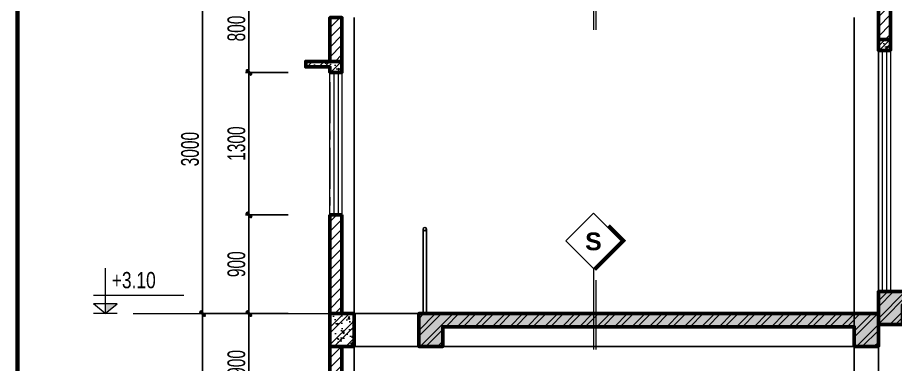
# Model space of a CAD drawing. Header units: millimetres. Extents: x 596422 to 1674380, y -367470 to 58862.
# Drawn here: x 882043 to 890046, y -25945 to -22781 of the extents above; entities that cross this region are included whole.
import ezdxf
from ezdxf.enums import TextEntityAlignment as Align

# ---------------------------------------------------------------- set-up
doc = ezdxf.new("R2010")
doc.units = ezdxf.units.MM
doc.header["$LTSCALE"] = 600
doc.header["$MEASUREMENT"] = 0
doc.linetypes.add('CENTER', pattern=[2, 1.25, -0.25, 0.25, -0.25])
doc.linetypes.add('CENTERX2', pattern=[4, 2.5, -0.5, 0.5, -0.5])
doc.layers.get('0').update_dxf_attribs({"lineweight": 0})
doc.layers.get('Defpoints').update_dxf_attribs({"lineweight": 0})
for name, color, linetype, lineweight in [('EG Dim', 8, 'Continuous', 18), ('LC Hatch', 252, 'Continuous', 9), ('LC Net thay', 7, 'Continuous', 25), ('NET KY HIEU', 31, 'Continuous', 20), ('truc', 76, 'CENTER', 9), ('VAT DUNG TV', 253, 'Continuous', 9), ('wall', 30, 'Continuous', 50)]:
    doc.layers.add(name, color=color, linetype=linetype, lineweight=lineweight)
doc.layers.add('Khungten_LCDI', color=7, linetype='Continuous')
doc.layers.add('Kichthuoc', color=9, linetype='Continuous')
doc.styles.add('CHU THUONG', font='chhbg.shx', dxfattribs={"width": 0.8, "height": 220})
doc.styles.add('CHU TO', font='VHARIALB.TTF')
doc.styles.add('HOATBIF', font='hoatbif.shx', dxfattribs={"width": 0.65})
doc.styles.add('Khungten', font='VHAVAN.TTF', dxfattribs={"width": 0.9, "height": 5000})
doc.styles.add('Title', font='VHAVAN.TTF', dxfattribs={"width": 0.8})
doc.dimstyles.new('1-100', dxfattribs={"dimscale": 300, "dimtxt": 1.2, "dimasz": 0.25, "dimexe": 0.5, "dimexo": 0, "dimgap": 0.3, "dimtad": 1, "dimdec": 0, "dimzin": 0, "dimdsep": 46, "dimtxsty": 'HOATBIF', "dimblk1": 'DOT', "dimblk2": 'DOT', "dimsah": 1, "dimcen": -1, "dimdle": 1, "dimclrd": 256, "dimclre": 256, "dimclrt": 4, "dimadec": 3, "dimazin": 2, "dimtfac": 0.333333, "dimtdec": 0, "dimtix": 1, "dimtmove": 2, "dimatfit": 3, "dimldrblk": 'DOT', "dimfxl": 1, "dimtvp": 0.833333, "dimtolj": 1, "dimtzin": 0, "dimarcsym": 0})

# ---------------------------------------------------------------- blocks, each defined once
blk = doc.blocks.new('LCDI-new')
at = {"layer": 'Khungten_LCDI', "color": 5, "lineweight": 60}
blk.add_lwpolyline([(-1626032.71, 488107.01), (-1626032.71, 488400.01), (-1625626.71, 488400.01), (-1625626.71, 488107.01)], close=True, dxfattribs=at)
at = {"color": 2, "style": 'Title', "width": 1.824646}
for tag, p, p2 in [('TENBANVE1', (-1625663.58, 488164.65), (-1625629.32, 488164.65)), ('TENBANVE2', (-1625663.58, 488157.89), (-1625629.32, 488157.89))]:
    blk.add_attdef(tag, text='', height=2.5, dxfattribs=at).set_placement(p, p2, align=Align.FIT)
at = {"color": 7, "style": 'Khungten', "width": 0.8}
for tag, p in [('REVISION', (-1625637.72, 488146.05)), ('NGAYHT', (-1625637.25, 488137.42))]:
    blk.add_attdef(tag, text='', height=2, dxfattribs=at).set_placement(p, align=Align.CENTER)
at = {"color": 2, "style": 'Title', "width": 0.7}
blk.add_attdef('SOBANVE', text='', height=2.5, dxfattribs=at).set_placement((-1625637.09, 488114.55), align=Align.CENTER)
blk = doc.blocks.new('DOT')
at = {"layer": 'Kichthuoc'}
blk.add_line((-3, 0), (3, 0), dxfattribs=at)
at = {"layer": 'Kichthuoc', "color": 4}
blk.add_line((-1, -1), (1, 1), dxfattribs=at)
blk.add_lwpolyline([(0.5, 1), (-1, -0.5), (-0.5, -1), (1, 0.5)], close=True, dxfattribs=at)
blk = doc.blocks.new('*D511')
at = {"layer": 'Defpoints', "color": 0, "transparency": 16777216}
for p in [(884511, -25481.1), (883730, -28581.1), (884088.7, -28581.1)]:
    blk.add_point(p, dxfattribs=at)
at = {"layer": 'EG Dim', "lineweight": -2, "transparency": 16777216}
for p, q in [((884511, -25481.1), (883697.5, -25481.1)), ((883730, -25507.1), (883730, -28555.1)), ((884088.7, -28581.1), (883697.5, -28581.1))]:
    blk.add_line(p, q, dxfattribs=at)
at = {"layer": 'EG Dim', "lineweight": -2, "transparency": 16777216, "xscale": 26, "yscale": 26, "zscale": 26}
for p, rotation in [((883730, -25481.1), 90), ((883730, -28581.1), 270)]:
    blk.add_blockref('DOT', p, dxfattribs=dict(at, rotation=rotation))
at = {"layer": 'EG Dim', "color": 4, "transparency": 16777216, "insert": (883616.2, -27031.1), "char_height": 162.5, "attachment_point": 5, "rotation": 90, "style": 'HOATBIF'}
blk.add_mtext('\\A1;3100', dxfattribs=at)
blk = doc.blocks.new('_Dot')
at = {"color": 0, "linetype": 'ByBlock', "lineweight": -2}
blk.add_line((-0.5, 0), (-1, 0), dxfattribs=at)
at = {"color": 0, "linetype": 'ByBlock', "const_width": 0.5}
blk.add_lwpolyline([(-0.25, 0, 1), (0.25, 0, 1)], format="xyb", close=True, dxfattribs=at)
blk = doc.blocks.new('*D512')
at = {"layer": 'Defpoints', "color": 0, "transparency": 16777216}
for p in [(884088.7, -22481.1), (883730, -25481.1), (884511, -25481.1)]:
    blk.add_point(p, dxfattribs=at)
at = {"layer": 'EG Dim', "lineweight": -2, "transparency": 16777216}
for p, q in [((884088.7, -22481.1), (883697.5, -22481.1)), ((883730, -22507.1), (883730, -25455.1)), ((884511, -25481.1), (883697.5, -25481.1))]:
    blk.add_line(p, q, dxfattribs=at)
at = {"layer": 'EG Dim', "lineweight": -2, "transparency": 16777216, "xscale": 26, "yscale": 26, "zscale": 26}
for p, rotation in [((883730, -22481.1), 90), ((883730, -25481.1), 270)]:
    blk.add_blockref('DOT', p, dxfattribs=dict(at, rotation=rotation))
at = {"layer": 'EG Dim', "color": 4, "transparency": 16777216, "insert": (883616.2, -23981.1), "char_height": 162.5, "attachment_point": 5, "rotation": 90, "style": 'HOATBIF'}
blk.add_mtext('\\A1;3000', dxfattribs=at)
blk = doc.blocks.new('*D516')
at = {"layer": 'Defpoints', "color": 0, "transparency": 16777216}
for p in [(884511, -25481.1), (884152.3, -26381.1), (884511, -26381.1)]:
    blk.add_point(p, dxfattribs=at)
at = {"layer": 'EG Dim', "lineweight": -2, "transparency": 16777216}
for p, q in [((884511, -25481.1), (884119.8, -25481.1)), ((884152.3, -25507.1), (884152.3, -26355.1)), ((884511, -26381.1), (884119.8, -26381.1))]:
    blk.add_line(p, q, dxfattribs=at)
at = {"layer": 'EG Dim', "lineweight": -2, "transparency": 16777216, "xscale": 26, "yscale": 26, "zscale": 26}
for p, rotation in [((884152.3, -25481.1), 90), ((884152.3, -26381.1), 270)]:
    blk.add_blockref('DOT', p, dxfattribs=dict(at, rotation=rotation))
at = {"layer": 'EG Dim', "color": 4, "transparency": 16777216, "insert": (884038.6, -25931.1), "char_height": 162.5, "attachment_point": 5, "rotation": 90, "style": 'HOATBIF'}
blk.add_mtext('\\A1;900', dxfattribs=at)
blk = doc.blocks.new('*D517')
at = {"layer": 'Defpoints', "color": 0, "transparency": 16777216}
for p in [(884511, -24581.1), (884152.3, -25481.1), (884511, -25481.1)]:
    blk.add_point(p, dxfattribs=at)
at = {"layer": 'EG Dim', "lineweight": -2, "transparency": 16777216}
for p, q in [((884511, -24581.1), (884119.8, -24581.1)), ((884152.3, -24607.1), (884152.3, -25455.1)), ((884511, -25481.1), (884119.8, -25481.1))]:
    blk.add_line(p, q, dxfattribs=at)
at = {"layer": 'EG Dim', "lineweight": -2, "transparency": 16777216, "xscale": 26, "yscale": 26, "zscale": 26}
for p, rotation in [((884152.3, -24581.1), 90), ((884152.3, -25481.1), 270)]:
    blk.add_blockref('DOT', p, dxfattribs=dict(at, rotation=rotation))
at = {"layer": 'EG Dim', "color": 4, "transparency": 16777216, "insert": (884038.6, -25031.1), "char_height": 162.5, "attachment_point": 5, "rotation": 90, "style": 'HOATBIF'}
blk.add_mtext('\\A1;900', dxfattribs=at)
blk = doc.blocks.new('*D518')
at = {"layer": 'Defpoints', "color": 0, "transparency": 16777216}
for p in [(884511, -23281.1), (884152.3, -24581.1), (884511, -24581.1)]:
    blk.add_point(p, dxfattribs=at)
at = {"layer": 'EG Dim', "lineweight": -2, "transparency": 16777216}
for p, q in [((884511, -23281.1), (884119.8, -23281.1)), ((884152.3, -23307.1), (884152.3, -24555.1)), ((884511, -24581.1), (884119.8, -24581.1))]:
    blk.add_line(p, q, dxfattribs=at)
at = {"layer": 'EG Dim', "lineweight": -2, "transparency": 16777216, "xscale": 26, "yscale": 26, "zscale": 26}
for p, rotation in [((884152.3, -23281.1), 90), ((884152.3, -24581.1), 270)]:
    blk.add_blockref('DOT', p, dxfattribs=dict(at, rotation=rotation))
at = {"layer": 'EG Dim', "color": 4, "transparency": 16777216, "insert": (884038.6, -23931.1), "char_height": 162.5, "attachment_point": 5, "rotation": 90, "style": 'HOATBIF'}
blk.add_mtext('\\A1;1300', dxfattribs=at)
blk = doc.blocks.new('*D519')
at = {"layer": 'Defpoints', "color": 0, "transparency": 16777216}
for p in [(884511, -22481.1), (884152.3, -23281.1), (884511, -23281.1)]:
    blk.add_point(p, dxfattribs=at)
at = {"layer": 'EG Dim', "lineweight": -2, "transparency": 16777216}
for p, q in [((884511, -22481.1), (884119.8, -22481.1)), ((884152.3, -22507.1), (884152.3, -23255.1)), ((884511, -23281.1), (884119.8, -23281.1))]:
    blk.add_line(p, q, dxfattribs=at)
at = {"layer": 'EG Dim', "lineweight": -2, "transparency": 16777216, "xscale": 26, "yscale": 26, "zscale": 26}
for p, rotation in [((884152.3, -22481.1), 90), ((884152.3, -23281.1), 270)]:
    blk.add_blockref('DOT', p, dxfattribs=dict(at, rotation=rotation))
at = {"layer": 'EG Dim', "color": 4, "transparency": 16777216, "insert": (884038.6, -22881.1), "char_height": 162.5, "attachment_point": 5, "rotation": 90, "style": 'HOATBIF'}
blk.add_mtext('\\A1;800', dxfattribs=at)
blk = doc.blocks.new('coss')
at = {"layer": 'NET KY HIEU', "color": 7}
for p, q in [((0, 544), (0, 0)), ((938, 215), (-142, 215)), ((0, 0), (-141, 117)), ((141, 117), (-141, 117)), ((0, 0), (141, 117))]:
    blk.add_line(p, q, dxfattribs=at)
at = {"layer": 'NET KY HIEU', "color": 1, "ltscale": 600}
blk.add_line((142, 0), (-142, 0), dxfattribs=at)
at = {"layer": 'NET KY HIEU', "ltscale": 600}
blk.add_solid([(0, 0), (0, 117), (141, 117)], dxfattribs=at)
at = {"layer": 'NET KY HIEU', "color": 4, "style": 'CHU THUONG', "width": 0.8}
blk.add_attdef('%%P0.000', text='', height=195, dxfattribs=at).set_placement((77, 400), align=Align.MIDDLE_LEFT)
blk = doc.blocks.new('*U238')
at = {"layer": 'NET KY HIEU', "color": 1, "lineweight": -2, "ltscale": 600}
blk.add_line((30, -145), (30, -1009), dxfattribs=at)
blk.add_wipeout([(0, 688), (-344, 344), (0, 0), (344, 344)])
at = {"layer": 'NET KY HIEU', "color": 7, "lineweight": -2, "ltscale": 600}
blk.add_line((0, 0), (0, -1009), dxfattribs=at)
at = {"layer": 'NET KY HIEU', "color": 7, "linetype": 'Continuous', "lineweight": -2}
blk.add_lwpolyline([(0, 0), (344, 344), (0, 688), (-344, 344)], close=True, dxfattribs=at)
at = {"layer": 'NET KY HIEU', "linetype": 'Continuous', "lineweight": -2, "const_width": 44.2}
blk.add_lwpolyline([(16, -16), (375, 344), (188, 532)], dxfattribs=at)
at = {"layer": 'NET KY HIEU', "color": 4, "lineweight": -2, "style": 'CHU TO'}
blk.add_attdef('N1', text='', height=221, dxfattribs=at).set_placement((0, 336), align=Align.MIDDLE)

msp = doc.modelspace()

# ---------------------------------------------------------------- hatches: boundary and pattern name
at = {"layer": 'LC Hatch', "ltscale": 2}
h = msp.add_hatch(dxfattribs=at)
h.set_pattern_fill('ANSI31', color=256, scale=500, double=1)
h.set_pattern_definition([(45, (-754069.557, -214780.37), (-44.1941738, 44.1941738), [])])
h.paths.add_polyline_path([(889890.1, -23081.1), (890000.1, -23081.1), (890000, -22381.1), (889890.1, -22381.1)])
h = msp.add_hatch(dxfattribs=at)
h.set_pattern_fill('ANSI31', color=256, scale=500, double=1)
h.set_pattern_definition([(45, (-759069.45, -214880.35), (-44.1941738, 44.1941738), [])])
h.paths.add_polyline_path([(884890.2, -23181.1), (885000.2, -23181.1), (885000.2, -22781.1), (884890.2, -22781.1)])
h.paths.add_polyline_path([(885000.2, -24581.1), (884890.2, -24581.1), (884890.1, -25481.1), (885000.2, -25481.1)])
at = {"layer": 'LC Hatch'}
h = msp.add_hatch(dxfattribs=at)
h.set_pattern_fill('AR-CONC', color=256, scale=20)
h.set_pattern_definition([(50, (163421.83, 3299.98), (143.452037, -12.550427), [15, -165]), (355, (163421.83, 3299.98), (-27.750267, 150.438427), [12, -132]), (100.4514, (163433.79, 3298.94), (115.701876, 137.887908), [12.748038, -140.228422]), (46.1842, (163421.83, 3339.98), (213.44821, -33.103803), [22.5, -247.5]), (96.6356, (163439.62, 3337.22), (186.93254, 194.823574), [19.12206, -210.3426]), (351.1842, (163421.83, 3339.98), (186.93239, 194.82372), [18, -198]), (21, (163441.83, 3329.98), (119.38141, -80.523778), [15, -165]), (326, (163441.83, 3329.98), (48.663066, 145.03001), [12, -132]), (71.4514, (163451.78, 3323.27), (168.044526, 64.5061), [12.748038, -140.228422]), (37.5, (163421.835, 3299.983), (2.431971, 66.5787708), [0, -130.4, 0, -134, 0, -132.5]), (7.5, (163421.835, 3299.98), (52.6139075, 78.8823424), [0, -76.4, 0, -127.4, 0, -50.5]), (327.5, (163377.235, 3299.983), (106.7644872, -4.5109743), [0, -50, 0, -156, 0, -207]), (317.5, (163357.235, 3299.98), (116.637234, 20.020996), [0, -65, 0, -103.6, 0, -147])])
h.paths.add_polyline_path([(889890.1, -22981.1), (889890.1, -23081.1), (890000.1, -23081.1), (890000.1, -22981.1)])
h = msp.add_hatch(dxfattribs=at)
h.set_pattern_fill('THEP', color=256, scale=300)
h.set_pattern_definition([(45, (163421.83, 3299.98), (-79.549513, 79.549513), []), (45, (163474.87, 3299.98), (-79.549513, 79.549513), [])])
h.paths.add_polyline_path([(889890.1, -22981.1), (889890.1, -23081.1), (890000.1, -23081.1), (890000.1, -22981.1)])
h = msp.add_hatch(dxfattribs=at)
h.set_pattern_fill('AR-CONC', color=256, scale=20)
h.set_pattern_definition([(50, (158421.95, 3100), (143.452037, -12.550427), [15, -165]), (355, (158421.95, 3100), (-27.750267, 150.438427), [12, -132]), (100.4514, (158433.9, 3098.96), (115.701876, 137.887908), [12.748038, -140.228422]), (46.1842, (158421.95, 3140), (213.44821, -33.103803), [22.5, -247.5]), (96.6356, (158439.74, 3137.24), (186.93254, 194.823574), [19.12206, -210.3426]), (351.1842, (158421.95, 3140), (186.93239, 194.82372), [18, -198]), (21, (158441.95, 3130), (119.38141, -80.523778), [15, -165]), (326, (158441.95, 3130), (48.663066, 145.03001), [12, -132]), (71.4514, (158451.9, 3123.29), (168.044526, 64.5061), [12.748038, -140.228422]), (37.5, (158421.95, 3100), (2.431971, 66.5787708), [0, -130.4, 0, -134, 0, -132.5]), (7.5, (158421.95, 3100), (52.6139075, 78.8823424), [0, -76.4, 0, -127.4, 0, -50.5]), (327.5, (158377.35, 3100), (106.7644872, -4.5109743), [0, -50, 0, -156, 0, -207]), (317.5, (158357.35, 3100), (116.637234, 20.020996), [0, -65, 0, -103.6, 0, -147])])
h.paths.add_polyline_path([(885000.2, -23231.1), (885000.2, -23281.1), (884890.2, -23281.1), (884890.2, -23231.1), (884670.2, -23231.1), (884670.2, -23181.1), (885000.2, -23181.1)])
h = msp.add_hatch(dxfattribs=at)
h.set_pattern_fill('THEP', color=256, scale=300)
h.set_pattern_definition([(45, (158421.95, 3100), (-79.549513, 79.549513), []), (45, (158474.98, 3100), (-79.549513, 79.549513), [])])
h.paths.add_polyline_path([(885000.2, -23231.1), (885000.2, -23281.1), (884890.2, -23281.1), (884890.2, -23231.1), (884670.2, -23231.1), (884670.2, -23181.1), (885000.2, -23181.1)])
h = msp.add_hatch(dxfattribs=at)
h.set_pattern_fill('THEP', color=256, scale=300)
h.set_pattern_definition([(45, (158421.94, 0), (-79.549513, 79.549513), []), (45, (158474.98, 0), (-79.549513, 79.549513), [])])
h.paths.add_polyline_path([(893990.1, -25581), (895090.1, -25581), (895090.1, -25281), (894980.1, -25281), (894980.1, -25461), (893990.1, -25461), (893990.1, -25281.1), (889890.1, -25281.1), (889890.1, -25581.1), (890110.1, -25581.1), (890110.1, -25401.1), (893770.1, -25401.1), (893770.1, -25581.1), (893990.1, -25581.1)])
h = msp.add_hatch(dxfattribs=at)
h.set_pattern_fill('AR-CONC', color=256, scale=20)
h.set_pattern_definition([(50, (158421.94, 0), (143.452037, -12.550427), [15, -165]), (355, (158421.94, 0), (-27.750267, 150.438427), [12, -132]), (100.4514, (158433.9, -1.05), (115.701876, 137.887908), [12.748038, -140.228422]), (46.1842, (158421.94, 40), (213.44821, -33.103803), [22.5, -247.5]), (96.6356, (158439.73, 37.24), (186.93254, 194.823574), [19.12206, -210.3426]), (351.1842, (158421.94, 40), (186.93239, 194.82372), [18, -198]), (21, (158441.94, 30), (119.38141, -80.523778), [15, -165]), (326, (158441.94, 30), (48.663066, 145.03001), [12, -132]), (71.4514, (158451.89, 23.29), (168.044526, 64.5061), [12.748038, -140.228422]), (37.5, (158421.943, 0), (2.431971, 66.5787708), [0, -130.4, 0, -134, 0, -132.5]), (7.5, (158421.94, 0), (52.6139075, 78.8823424), [0, -76.4, 0, -127.4, 0, -50.5]), (327.5, (158377.343, 0), (106.7644872, -4.5109743), [0, -50, 0, -156, 0, -207]), (317.5, (158357.34, 0), (116.637234, 20.020996), [0, -65, 0, -103.6, 0, -147])])
h.paths.add_polyline_path([(893990.1, -25581), (895090.1, -25581), (895090.1, -25281), (894980.1, -25281), (894980.1, -25461), (893990.1, -25461), (893990.1, -25281.1), (889890.1, -25281.1), (889890.1, -25581.1), (890110.1, -25581.1), (890110.1, -25401.1), (893770.1, -25401.1), (893770.1, -25581.1), (893990.1, -25581.1)])
h = msp.add_hatch(dxfattribs=at)
h.set_pattern_fill('THEP', color=256, scale=300)
h.set_pattern_definition([(45, (170911.07, -21573.25), (-79.549513, 79.549513), []), (45, (170964.1, -21573.25), (-79.549513, 79.549513), [])])
h.paths.add_polyline_path([(885110.2, -25781.1), (884890.2, -25781.1), (884890.2, -25481.1), (885110.2, -25481.1)])
h = msp.add_hatch(dxfattribs=at)
h.set_pattern_fill('AR-CONC', color=256, scale=20)
h.set_pattern_definition([(50, (170911.07, -21573.25), (143.452037, -12.550427), [15, -165]), (355, (170911.07, -21573.25), (-27.750267, 150.438427), [12, -132]), (100.4514, (170923.02, -21574.29), (115.701876, 137.887908), [12.748038, -140.228422]), (46.1842, (170911.07, -21533.25), (213.44821, -33.103803), [22.5, -247.5]), (96.6356, (170928.86, -21536), (186.93254, 194.823574), [19.12206, -210.3426]), (351.1842, (170911.07, -21533.25), (186.93239, 194.82372), [18, -198]), (21, (170931.07, -21543.25), (119.38141, -80.523778), [15, -165]), (326, (170931.07, -21543.25), (48.663066, 145.03001), [12, -132]), (71.4514, (170941.02, -21549.96), (168.044526, 64.5061), [12.748038, -140.228422]), (37.5, (170911.07, -21573.246), (2.431971, 66.5787708), [0, -130.4, 0, -134, 0, -132.5]), (7.5, (170911.07, -21573.246), (52.6139075, 78.8823424), [0, -76.4, 0, -127.4, 0, -50.5]), (327.5, (170866.47, -21573.246), (106.7644872, -4.5109743), [0, -50, 0, -156, 0, -207]), (317.5, (170846.47, -21573.25), (116.637234, 20.020996), [0, -65, 0, -103.6, 0, -147])])
h.paths.add_polyline_path([(885110.2, -25781.1), (884890.2, -25781.1), (884890.2, -25481.1), (885110.2, -25481.1)])
h = msp.add_hatch(dxfattribs=at)
h.set_pattern_fill('AR-CONC', color=256, scale=20)
h.set_pattern_definition([(50, (170911.06, -18273.25), (143.452037, -12.550427), [15, -165]), (355, (170911.06, -18273.25), (-27.750267, 150.438427), [12, -132]), (100.4514, (170923.02, -18274.3), (115.701876, 137.887908), [12.748038, -140.228422]), (46.1842, (170911.06, -18233.25), (213.44821, -33.103803), [22.5, -247.5]), (96.6356, (170928.85, -18236), (186.93254, 194.823574), [19.12206, -210.3426]), (351.1842, (170911.06, -18233.25), (186.93239, 194.82372), [18, -198]), (21, (170931.06, -18243.25), (119.38141, -80.523778), [15, -165]), (326, (170931.06, -18243.25), (48.663066, 145.03001), [12, -132]), (71.4514, (170941.01, -18249.96), (168.044526, 64.5061), [12.748038, -140.228422]), (37.5, (170911.064, -18273.25), (2.431971, 66.5787708), [0, -130.4, 0, -134, 0, -132.5]), (7.5, (170911.064, -18273.25), (52.6139075, 78.8823424), [0, -76.4, 0, -127.4, 0, -50.5]), (327.5, (170866.464, -18273.25), (106.7644872, -4.5109743), [0, -50, 0, -156, 0, -207]), (317.5, (170846.46, -18273.25), (116.637234, 20.020996), [0, -65, 0, -103.6, 0, -147])])
h.paths.add_polyline_path([(889890.1, -25481.1), (885700.2, -25481.1), (885700.2, -25781.1), (885920.2, -25781.1), (885920.2, -25601.1), (889670.1, -25601.1), (889670.1, -25781.1), (889890.1, -25781.1)])
h = msp.add_hatch(dxfattribs=at)
h.set_pattern_fill('THEP', color=256, scale=300)
h.set_pattern_definition([(45, (170911.06, -18273.25), (-79.549513, 79.549513), []), (45, (170964.1, -18273.25), (-79.549513, 79.549513), [])])
h.paths.add_polyline_path([(889890.1, -25481.1), (885700.2, -25481.1), (885700.2, -25781.1), (885920.2, -25781.1), (885920.2, -25601.1), (889670.1, -25601.1), (889670.1, -25781.1), (889890.1, -25781.1)])
at = {"layer": 'LC Hatch', "ltscale": 2}
h = msp.add_hatch(dxfattribs=at)
h.set_pattern_fill('ANSI31', color=256, scale=500, double=1)
h.set_pattern_definition([(45, (-759069.455, -217980.35), (-44.1941738, 44.1941738), [])])
h.paths.add_polyline_path([(884890.2, -26281.1), (885000.2, -26281.1), (885000.2, -25781.1), (884890.2, -25781.1)])
h.paths.add_polyline_path([(885000.2, -27681.1), (884890.2, -27681.1), (884890.2, -28581.1), (885000.2, -28581.1)])

# ---------------------------------------------------------------- linework, layer by layer
at = {"layer": 'LC Net thay'}
for p, q in [((885110.2, -22781.1), (885110.2, -25481.1)), ((889670.1, -22781.1), (889670.1, -25681.1)), ((889890.1, -22781.1), (889890.1, -25681.1)), ((885740.3, -25481.1), (885740.3, -24711.1)), ((885770.3, -25481.1), (885770.3, -24711.1)), ((885110.2, -25481.1), (885700.2, -25481.1)), ((885110.2, -25781.1), (889670.1, -25781)), ((885110.2, -25781.1), (885110.2, -27731.1)), ((889670.1, -25781), (889670.1, -28581.1)), ((889890.1, -25781), (889890.1, -28581.1))]:
    msp.add_line(p, q, dxfattribs=at)
msp.add_circle((885755.3, -24711.1), 15, dxfattribs=at)
at = {"layer": 'truc', "ltscale": 0.5}
msp.add_line((884889.9, -19169.4), (884890.3, -29972.7), dxfattribs=at)
at = {"layer": 'truc', "linetype": 'CENTERX2', "ltscale": 0.5}
for p, q in [((889890.1, -25281.1), (897596.9, -25281.1)), ((883096.9, -25481.1), (889670.1, -25481.1))]:
    msp.add_line(p, q, dxfattribs=at)
at = {"layer": 'VAT DUNG TV'}
for p, q in [((889925.1, -23081.1), (889925.1, -25281.1)), ((889965.1, -23081.1), (889965.1, -25281.1)), ((884925.2, -23281.1), (884925.2, -24581.1)), ((884965.2, -23281.1), (884965.2, -24581.1))]:
    msp.add_line(p, q, dxfattribs=at)
for points in [[(889890.1, -23081.1), (890000.1, -23081.1), (890000.1, -25281.1), (889890.1, -25281.1)], [(884890.2, -23281.1), (885000.2, -23281.1), (885000.2, -24581.1), (884890.2, -24581.1)]]:
    msp.add_lwpolyline(points, close=True, dxfattribs=at)
at = {"layer": 'wall'}
for p, q in [((889890, -23081.1), (890000.1, -23081.1)), ((884890.2, -23281.1), (885000.2, -23281.1)), ((884890.2, -24581.1), (885000.2, -24581.1))]:
    msp.add_line(p, q, dxfattribs=at)
for points in [[(890000.1, -22981.1), (890000, -22281.1), (889890.1, -22281.1), (889890.1, -22981.1)], [(885000.2, -23181.1), (885000.2, -22781.1), (884890.2, -22781.1), (884890.2, -23181.1)], [(884890.2, -24581.1), (884890.2, -25481.1), (885000.2, -25481.1), (885000.2, -24581.1)], [(885000.2, -26281.1), (885000.2, -25781.1), (884890.2, -25781.1), (884890.2, -26281.1)]]:
    msp.add_lwpolyline(points, dxfattribs=at)
for points in [[(890000.1, -23031.1), (890000.1, -23081.1), (889890.1, -23081.1), (889890.1, -23031.1), (889890.1, -23031.1), (889890.1, -22981.1), (890000.1, -22981.1)], [(885000.2, -23231.1), (885000.2, -23281.1), (884890.2, -23281.1), (884890.2, -23231.1), (884670.2, -23231.1), (884670.2, -23181.1), (885000.2, -23181.1)], [(885110.2, -25781.1), (884890.2, -25781.1), (884890.2, -25481.1), (885110.2, -25481.1)]]:
    msp.add_lwpolyline(points, close=True, dxfattribs=at)
at = {"layer": 'wall', "ltscale": 2}
msp.add_lwpolyline([(893990.1, -25581), (895090.1, -25581), (895090.1, -25281), (894980.1, -25281), (894980.1, -25461), (893990.1, -25461), (893990.1, -25281.1), (889890.1, -25281.1), (889890.1, -25581.1), (890110.1, -25581.1), (890110.1, -25401.1), (893770.1, -25401.1), (893770.1, -25581.1), (893990.1, -25581.1), (893990.1, -25581)], dxfattribs=at)
msp.add_lwpolyline([(889890.1, -25481), (885700.2, -25481.1), (885700.2, -25781.1), (885920.2, -25781.1), (885920.2, -25601.1), (889670.1, -25601), (889670.1, -25781), (889890.1, -25781)], close=True, dxfattribs=at)

# ---------------------------------------------------------------- block references
ref = msp.add_blockref('coss', (882843.2, -25481.1), dxfattribs=dict(xscale=0.7619999999999999, yscale=0.7619999999999999, zscale=0.7619999999999999))
ref.add_attrib('%%P0.000', '+3.10', dxfattribs={"layer": 'NET KY HIEU', "color": 3, "height": 148.3, "style": 'CHU THUONG', "width": 0.8}).set_placement((882901.8, -25176), align=Align.MIDDLE_LEFT)
at = {"layer": 'Kichthuoc', "xscale": 50.00000000005321, "yscale": 50.00000000005321, "zscale": 50.00000000005321}
msp.add_blockref('LCDI-new', (82183678.8, -24437313), dxfattribs=at)

# ---------------------------------------------------------------- dimensions: what is measured, and where the dimension line sits
at = {"layer": 'EG Dim'}
for base, p1, p2, picture, middle in [((883730, -25481.1), (884088.7, -22481.1), (884511, -25481.1), '*D512', (883616.2, -23981.1)), ((884152.3, -23281.1), (884511, -22481.1), (884511, -23281.1), '*D519', (884038.6, -22881.1)), ((884152.3, -24581.1), (884511, -23281.1), (884511, -24581.1), '*D518', (884038.6, -23931.1)), ((884152.3, -25481.1), (884511, -24581.1), (884511, -25481.1), '*D517', (884038.6, -25031.1)), ((883730, -28581.1), (884511, -25481.1), (884088.7, -28581.1), '*D511', (883616.2, -27031.1)), ((884152.3, -26381.1), (884511, -25481.1), (884511, -26381.1), '*D516', (884038.6, -25931.1))]:
    dim = msp.add_linear_dim(base=base, p1=p1, p2=p2, angle=90, dimstyle='1-100', override={"dimscale": 65, "dimtxt": 2.5, "dimasz": 0.4, "dimgap": 0.5}, dxfattribs=at)
    dim.commit()
    dim.dimension.update_dxf_attribs({"geometry": picture, "text_midpoint": middle})

# ---------------------------------------------------------------- next in the draw order: block references
at = {"xscale": 0.7333333333604968, "yscale": 0.7333333333604968, "zscale": 0.7333333333604968}
for p, values in [((887292.7, -22154), {'N1': 'sg'}), ((887292.7, -25068.9), {'N1': 's'})]:
    msp.add_blockref('*U238', p, dxfattribs=at).add_auto_attribs(values)

doc.saveas('drawing.dxf')
